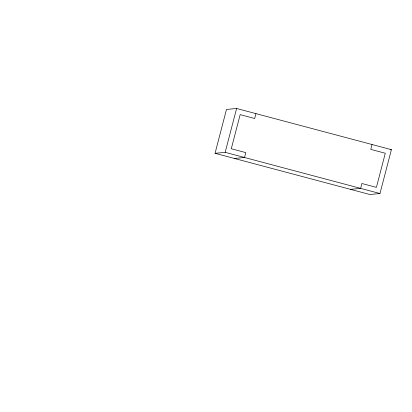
<?xml version="1.0" encoding="UTF-8"?>
<svg xmlns="http://www.w3.org/2000/svg" width="412" height="412" viewBox="0 0 412 412"><rect width="100%" height="100%" fill="white"/><g stroke="black" fill="none" stroke-linecap="round" stroke-linejoin="round"><path stroke-width="0.62" d="M215.054 153.315L226.476 109.453L236.601 108.48L391.4 149.664L379.972 193.527L369.852 194.5L215.054 153.315L225.173 152.342L379.972 193.527M225.173 152.342L236.601 108.48M255.95 113.624L254.683 118.502L240.17 114.639L231.281 148.758L245.794 152.615L244.527 157.492L234.402 158.465M372.051 144.514L370.779 149.386L385.292 153.249L376.408 187.367L361.896 183.505L360.624 188.377L350.504 189.35M390.133 149.783L391.4 149.664"/></g></svg>
